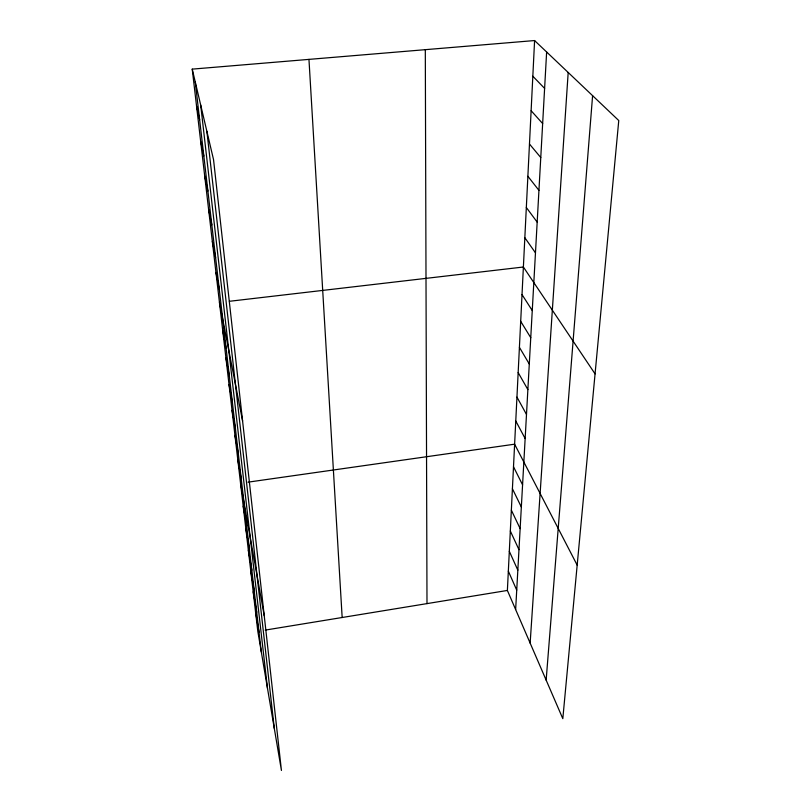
<?xml version="1.0" encoding="UTF-8"?>
<svg xmlns="http://www.w3.org/2000/svg" width="811" height="811" viewBox="0 0 811 811"><rect width="100%" height="100%" fill="white"/><g stroke="black" fill="none" stroke-linecap="round" stroke-linejoin="round"><path stroke-width="1.22" d="M534.591 40.55L618.763 120.535L562.814 718.668L507.382 590.449L534.591 40.55L192.237 69.128L257.807 631.313L281.437 770.45L213.536 159.605L192.237 69.128M515.644 609.568L546.634 51.995M530.141 643.113L568.187 72.463M546.148 680.115L592.598 95.668M265.197 630.106L507.382 590.449M248.024 482.16L514.62 444.185L577.179 565.145M229.381 301.297L523.389 267.012L595.071 373.891M532.827 76.234L544.617 88.409M531.124 110.712L542.66 123.566M529.471 144.044L540.775 157.537M527.88 176.291L538.95 190.362M526.329 207.504L537.176 222.113M524.839 237.735L535.473 252.829M522.02 294.586L532.259 310.552M520.692 321.338L530.759 337.69M519.415 347.331L529.289 364.027M518.158 372.573L527.87 389.594M516.952 397.116L526.491 414.431M515.766 420.98L525.153 438.558M513.495 466.771L522.578 484.836M512.41 488.749L521.341 507.037M511.356 510.16L520.145 528.64M510.322 531.012L518.969 549.676M509.318 551.328L517.834 570.153M508.335 571.137L516.719 590.114M196.546 106.059L199.628 119.683M200.692 141.682L203.845 156.026M204.707 176.078L207.9 191.082M208.579 209.289L211.823 224.9M212.33 241.384L215.604 257.553M215.949 272.425L219.264 289.101M219.446 302.452L242.601 421.021M222.741 330.685L226.117 348.254M225.934 358.056L229.331 376M229.026 384.596L232.453 402.895M232.037 410.346L235.474 428.978M234.947 435.355L238.404 454.282M237.785 459.634L241.252 478.835M240.532 483.224L264.244 615.742M243.209 506.155L246.696 525.832M245.814 528.458L249.301 548.337M248.338 550.152L251.846 570.214M250.802 571.258L254.309 591.493M253.204 591.807L256.712 612.204M255.536 611.818L259.044 632.347M195.258 81.962L261.314 651.973M200.692 105.024L267.488 688.296M206.876 131.291L274.311 728.471M308.961 59.385L342.161 617.506M425.309 49.674L426.991 603.607"/></g></svg>
